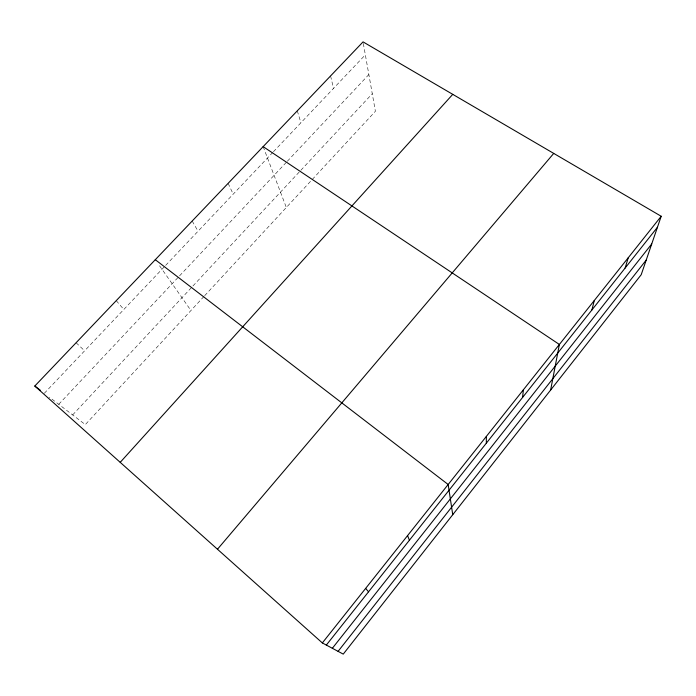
<?xml version="1.0" encoding="UTF-8"?>
<svg xmlns="http://www.w3.org/2000/svg" width="696" height="696" viewBox="0 0 696 696"><rect width="100%" height="100%" fill="white"/><g stroke="black" fill="none" stroke-linecap="round" stroke-linejoin="round"><path stroke-width="0.52" stroke-dasharray="3.48 2.61" d="M203.963 296.452L85.321 424.603L49.407 397.19M204.685 295.67L375.388 111.29L363.051 41.882M72.654 414.938L192.209 286.761M192.94 285.978L300.141 171.059M300.863 170.276L372.264 93.734M58.742 404.315L178.82 276.643M179.559 275.851L286.578 162.055M287.317 161.272L368.854 74.568M44.318 393.301L164.926 266.142M165.665 265.359L272.684 152.528M273.424 151.745L365.348 54.827M76.09 342.736L84.616 350.81M116.241 300.646L123.827 309.476M159.549 265.776L190.948 310.512M192.183 221.024L198.047 231.211M228.123 183.344L233.204 194.149M263.149 146.63L286.326 207.486M297.288 110.829L300.907 122.766M330.574 75.934L333.523 88.383"/><path stroke-width="1.04" d="M486.339 443.178L486.356 436.409M522.548 397.486L523.409 389.751M550.632 390.038L559.375 344.468L263.149 146.63M591.896 309.981L594.297 300.498M625.121 268.056L628.227 257.781M661.2 216.265L641.207 274.711L343.25 654.118L322.335 642.93L34.8 386.036L363.051 41.882L661.2 216.265L322.335 642.93M338.082 651.352L646.21 260.087M332.349 648.289L651.708 243.992M326.337 645.07L657.424 227.287M217.474 549.24L553.729 153.407M120.217 462.344L452.757 94.352M34.8 386.036L40.351 390.273M155.286 259.704L448.163 484.494L452.748 514.692M365.652 588.398L368.541 591.817M407.569 535.607L409.422 540.235"/></g></svg>
